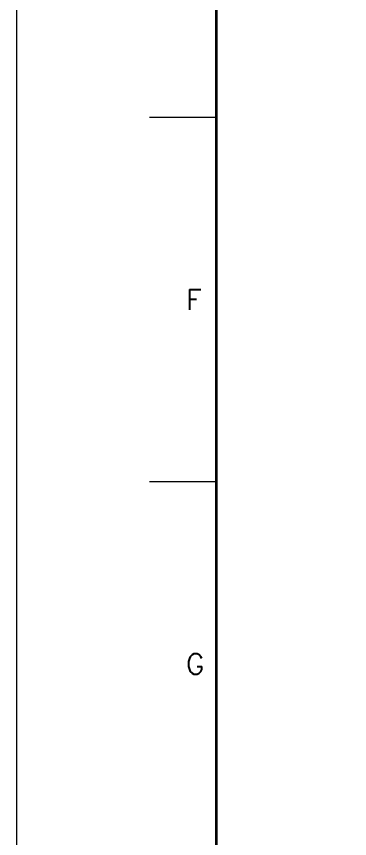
# Model space of a CAD drawing. Header units: millimetres. Extents: x -8731 to 85711, y -14522 to 31379.
# Drawn here: x -6890 to -6372, y 1033 to 2314 of the extents above; entities that cross this region are included whole.
import ezdxf
from ezdxf.enums import TextEntityAlignment as Align

# ---------------------------------------------------------------- set-up
doc = ezdxf.new("R2010")
doc.units = ezdxf.units.MM
doc.header["$LTSCALE"] = 4
doc.layers.add('90_FRAME', color=5, linetype='Continuous', lineweight=35)
doc.layers.add('91_BLANK', color=5, linetype='Continuous', lineweight=0, plot=False)
doc.styles.add('KSS_TXT', font='txt.shx', dxfattribs={"bigfont": 'extfont2.shx'})

msp = doc.modelspace()

# ---------------------------------------------------------------- linework, layer by layer
at = {"layer": '90_FRAME', "color": 4, "lineweight": 13}
for p, q in [((-6579.25947, 2157.05379), (-6682.9549, 2157.05379)), ((-6579.25947, 1589.07604), (-6682.9549, 1589.07604))]:
    msp.add_line(p, q, dxfattribs=at)
at = {"layer": '90_FRAME'}
msp.add_lwpolyline([(-6579.25947, 504.81597), (-368.11524, 504.81597), (-368.11524, 4945.24712), (-6579.25947, 4945.24712)], close=True, dxfattribs=at)
at = {"layer": '91_BLANK'}
msp.add_lwpolyline([(-6890.02669, 401.58415), (-264.41981, 401.58415), (-264.41981, 5064.94255), (-6890.02669, 5064.94255)], close=True, dxfattribs=at)

# ---------------------------------------------------------------- texts
at = {"layer": '90_FRAME', "color": 0, "lineweight": 13, "style": 'KSS_TXT'}
for s, p in [('F', (-6626.36796, 1873.06492)), ('G', (-6626.36796, 1305.08717))]:
    msp.add_text(s, height=32, dxfattribs=at).set_placement(p, align=Align.MIDDLE_LEFT)

doc.saveas('drawing.dxf')
